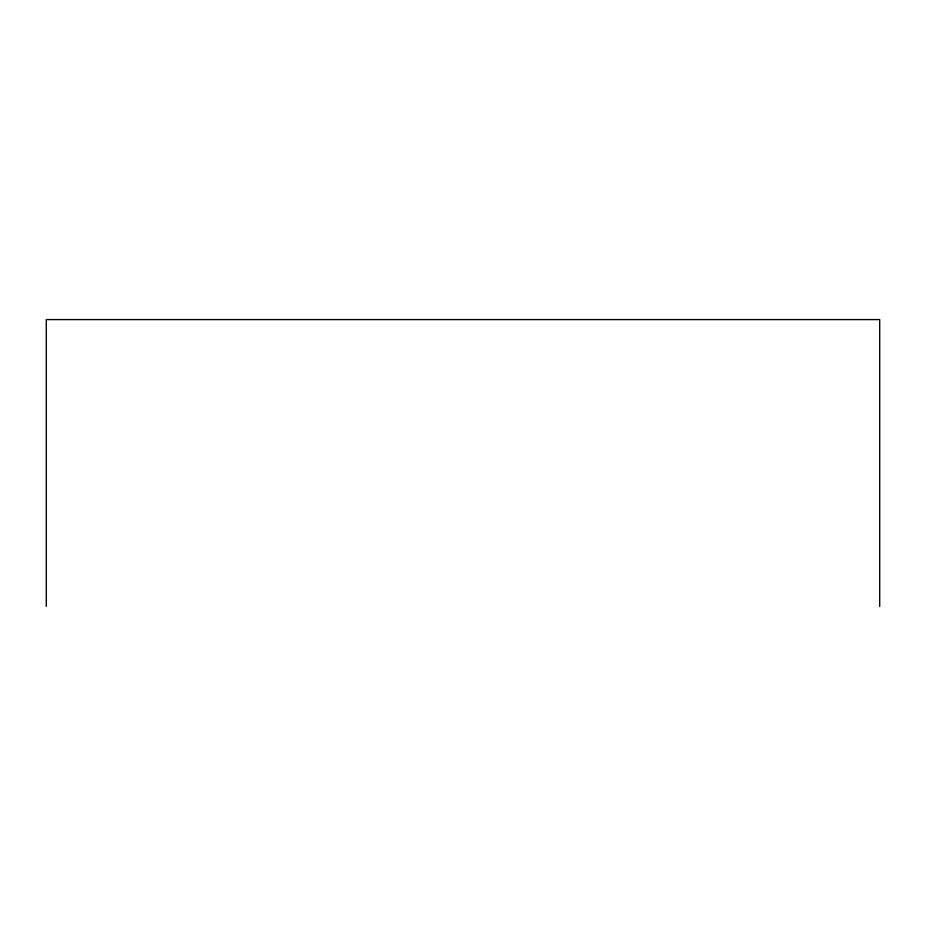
<?xml version="1.0" encoding="UTF-8"?>
<svg xmlns="http://www.w3.org/2000/svg" width="926" height="926" viewBox="0 0 926 926"><rect width="100%" height="100%" fill="white"/><g stroke="black" fill="none" stroke-linecap="round" stroke-linejoin="round"><path stroke-width="1.39" d="M879.7 606.414L879.7 319.586L46.3 319.586L46.3 606.414"/></g></svg>
